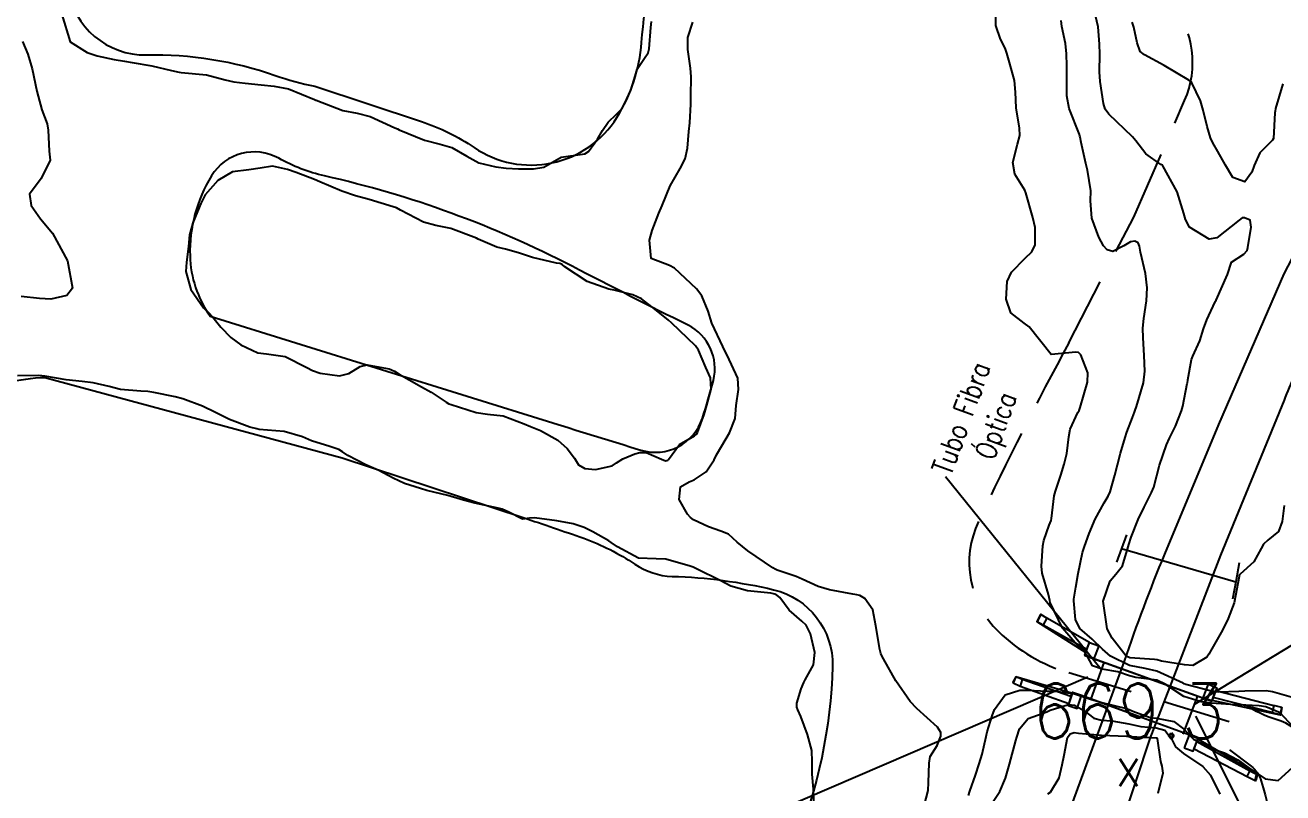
# Model space of a CAD drawing. Header units: metres. Extents: x 298520 to 308411, y 7433745 to 7450750.
# Drawn here: x 300418.1 to 300510, y 7446621.5 to 7446677.6 of the extents above; entities that cross this region are included whole.
import ezdxf
from ezdxf.enums import TextEntityAlignment as Align

# ---------------------------------------------------------------- set-up
doc = ezdxf.new("R2010")
doc.units = ezdxf.units.M
doc.header["$LTSCALE"] = 10
for name, pattern in [('CONTINUO', [0]), ('DASHED', [0.75, 0.5, -0.25]), ('TRACEJADO', [8.7, 8, -0.7])]:
    doc.linetypes.add(name, pattern=pattern)
for name, color, linetype in [('Curvas de Nivel 1m', 11, 'Continuous'), ('Curvas de Nivel 5m', 15, 'Continuous'), ('Hidrografia', 140, 'Continuous'), ('Linha Férrea', 251, 'TRACKS'), ('P.I.', 45, 'CONTINUO'), ('Pontos Cotados', 45, 'Continuous'), ('Pórtico', 62, 'Continuous'), ('TEXTO', 45, 'Continuous'), ('TUBO', 45, 'Continuous'), ('Vias Primárias', 230, 'Continuous'), ('Vias Secundárias', 230, 'DASHED')]:
    doc.layers.add(name, color=color, linetype=linetype)
doc.styles.add('ROMANS', font='romans', dxfattribs={"height": 0.2})
doc.styles.add('Style-STANDARD', font='STANDARD.shx')
doc.linetypes.add('TRACKS', pattern='A,0.15,[130,ltypeshp.shx,S=0.25,R=0,X=0,Y=0],0.15', length=0.3)

# ---------------------------------------------------------------- blocks, each defined once
blk = doc.blocks.new('ELVTXT_21')
at = {"layer": 'Pontos Cotados', "linetype": 'Continuous', "style": 'Style-STANDARD'}
for s, height, p in [('669.3', 4, (0, 4)), ('x', 3, (0, 0))]:
    blk.add_text(s, height=height, dxfattribs=at).set_placement(p, align=Align.MIDDLE_CENTER)

msp = doc.modelspace()

# ---------------------------------------------------------------- linework, layer by layer
at = {"layer": 'Curvas de Nivel 1m', "flags": 128}
for points, elevation in [([(300510.793, 7446626.33), (300509.86, 7446627.359), (300508.809, 7446627.795), (300508.32, 7446627.865), (300506.811, 7446627.95), (300506.243, 7446627.967), (300504.813, 7446628.074), (300504.07, 7446628.171), (300502.82, 7446628.551), (300501.446, 7446629.454), (300500.836, 7446629.734), (300499.3, 7446629.946), (300498.839, 7446630.052), (300497.994, 7446630.346), (300496.843, 7446630.558), (300496.129, 7446630.804), (300495.737, 7446631.527), (300495.367, 7446632.042), (300494.862, 7446632.471), (300493.927, 7446633.549), (300493.045, 7446635.415), (300493.002, 7446635.559), (300492.907, 7446636), (300492.458, 7446637.565), (300492.406, 7446638.09), (300492.488, 7446639.565), (300492.568, 7446639.953), (300492.968, 7446641.085), (300493.098, 7446641.432), (300493.125, 7446641.558), (300493.331, 7446643.215), (300493.418, 7446643.556), (300493.819, 7446644.744), (300494.057, 7446645.55), (300494.255, 7446646.323), (300494.39, 7446647.547), (300494.504, 7446648.093), (300495.069, 7446649.309), (300495.151, 7446649.46), (300495.184, 7446649.538), (300495.232, 7446649.695), (300495.757, 7446651.53), (300495.786, 7446652.216), (300495.289, 7446653.528), (300495.115, 7446653.699), (300494.906, 7446653.743), (300493.113, 7446653.56), (300491.505, 7446655.576), (300491.146, 7446655.844), (300490.159, 7446656.6), (300489.818, 7446657.6), (300489.885, 7446658.897), (300490.198, 7446659.595), (300491.203, 7446660.608), (300491.706, 7446661.077), (300491.934, 7446661.573), (300491.941, 7446662.857), (300491.776, 7446663.575), (300491.26, 7446665.39), (300491.186, 7446665.581), (300490.445, 7446666.762), (300490.298, 7446667.595), (300490.639, 7446668.933), (300490.822, 7446669.587), (300490.796, 7446670.103), (300490.558, 7446671.592), (300490.506, 7446672.754), (300490.419, 7446673.594), (300490.058, 7446674.915), (300489.862, 7446675.603), (300489.741, 7446675.959), (300489.393, 7446676.629), (300489.061, 7446677.613), (300489.063, 7446679.249)], 667), ([(300483.834, 7446620.556), (300484.114, 7446621.666), (300484.149, 7446622.258), (300484.181, 7446623.666), (300484.273, 7446624.16), (300484.776, 7446624.968), (300485.041, 7446625.656), (300485.042, 7446625.913), (300484.789, 7446626.295), (300483.289, 7446627.675), (300482.81, 7446628.178), (300481.746, 7446629.691), (300480.849, 7446631.313), (300480.71, 7446631.561), (300480.65, 7446631.703), (300480.576, 7446631.985), (300480.294, 7446633.709), (300480.06, 7446634.878), (300479.478, 7446635.721), (300479.115, 7446635.937), (300478.906, 7446635.994), (300478.598, 7446636.041), (300476.909, 7446636.347), (300476.082, 7446636.588), (300474.917, 7446637.139), (300474.475, 7446637.333), (300473.078, 7446637.798), (300472.924, 7446637.856), (300472.763, 7446637.964), (300470.944, 7446639.203), (300470.152, 7446639.832), (300469.527, 7446640.41), (300468.961, 7446640.64), (300468.069, 7446640.964), (300466.969, 7446641.482), (300466.738, 7446641.64), (300466.529, 7446641.874), (300465.909, 7446642.961), (300466.009, 7446643.88), (300466.641, 7446644.239), (300467.008, 7446644.401), (300467.892, 7446644.983), (300468.464, 7446645.856), (300468.652, 7446646.228), (300469.033, 7446646.892), (300469.604, 7446647.842), (300470.008, 7446648.887), (300470.085, 7446649.835), (300470.252, 7446651), (300470.195, 7446651.829), (300469.432, 7446653.514), (300469.247, 7446653.839), (300469.117, 7446654.145), (300468.313, 7446655.852), (300468.027, 7446656.732), (300467.58, 7446657.864), (300467.17, 7446658.375), (300465.56, 7446659.886), (300465.195, 7446660.079), (300463.877, 7446660.587), (300463.737, 7446661.912), (300463.932, 7446662.622), (300464.426, 7446663.902), (300464.682, 7446664.458), (300465.263, 7446665.89), (300465.99, 7446667.169), (300466.341, 7446667.879), (300466.526, 7446668.646), (300466.63, 7446669.877), (300466.693, 7446670.503), (300466.759, 7446671.876), (300466.767, 7446672.448), (300466.78, 7446673.876), (300466.734, 7446674.505), (300466.547, 7446675.878), (300466.537, 7446676.733), (300466.901, 7446677.875)], 666), ([(300510.819, 7446628.451), (300509.297, 7446628.895), (300508.827, 7446628.961), (300507.274, 7446628.938), (300506.826, 7446628.925), (300505.36, 7446628.877), (300504.826, 7446628.935), (300502.963, 7446629.439), (300502.833, 7446629.48), (300502.759, 7446629.515), (300500.842, 7446630.411), (300499.97, 7446630.599), (300498.846, 7446630.81), (300497.436, 7446631.504), (300496.858, 7446632.013), (300496.097, 7446632.753), (300495.204, 7446633.535), (300494.882, 7446634.173), (300494.773, 7446635.541), (300494.774, 7446635.671), (300494.913, 7446636.534), (300495.083, 7446637.538), (300495.399, 7446639.08), (300495.545, 7446639.531), (300495.898, 7446640.462), (300496.333, 7446641.52), (300496.985, 7446642.72), (300497.285, 7446643.212), (300497.42, 7446643.506), (300497.774, 7446644.74), (300497.961, 7446645.501), (300498.185, 7446646.345), (300498.519, 7446647.495), (300498.653, 7446647.89), (300499.065, 7446648.953), (300499.211, 7446649.347), (300499.26, 7446649.487), (300499.352, 7446649.762), (300499.85, 7446651.479), (300499.965, 7446652.341), (300499.917, 7446653.478), (300499.828, 7446654.784), (300499.813, 7446655.48), (300499.877, 7446656.206), (300500.069, 7446657.476), (300500.131, 7446658.434), (300500.014, 7446659.478), (300499.649, 7446661.041), (300499.574, 7446661.485), (300499.464, 7446661.735), (300499.217, 7446661.854), (300498.918, 7446661.791), (300498.412, 7446661.498), (300497.611, 7446661.102), (300497.21, 7446661.219), (300496.943, 7446661.513), (300496.592, 7446662.144), (300496.077, 7446663.522), (300495.973, 7446664.802), (300495.997, 7446665.523), (300495.758, 7446667.045), (300495.646, 7446667.526), (300495.298, 7446669.064), (300495.229, 7446669.458), (300495.215, 7446669.531), (300495.178, 7446669.659), (300494.422, 7446671.544), (300494.265, 7446672.469), (300494.263, 7446673.546), (300494.253, 7446674.664), (300494.22, 7446675.547), (300494.145, 7446676.304), (300493.899, 7446677.553), (300493.85, 7446677.996)], 668), ([(300510.141, 7446642.509), (300510.008, 7446641.36), (300509.72, 7446640.608), (300508.959, 7446639.975), (300508.636, 7446639.694), (300508.467, 7446639.375), (300507.926, 7446638.392), (300506.924, 7446637.492), (300506.87, 7446637.445), (300506.849, 7446637.391), (300506.846, 7446637.315), (300506.497, 7446635.396), (300506.044, 7446634.244), (300505.638, 7446633.409), (300504.859, 7446632.024), (300504.624, 7446631.654), (300504.478, 7446631.424), (300503.468, 7446630.813), (300502.847, 7446630.854), (300501.183, 7446631.123), (300500.851, 7446631.225), (300500.655, 7446631.267), (300498.852, 7446631.378), (300498.595, 7446631.493), (300497.559, 7446632.81), (300497.213, 7446633.507), (300496.903, 7446635.51), (300497.418, 7446637.005), (300497.826, 7446637.501), (300498.316, 7446638.113), (300498.738, 7446639.492), (300498.78, 7446639.667), (300498.96, 7446640.204), (300499.461, 7446641.483), (300499.9, 7446642.394), (300500.453, 7446643.468), (300500.604, 7446643.86), (300501.023, 7446645.46), (300501.529, 7446646.964), (300501.751, 7446647.453), (300502.188, 7446648.316), (300502.631, 7446649.444), (300502.733, 7446649.787), (300503.059, 7446651.44), (300503.065, 7446651.469), (300503.096, 7446651.718), (300503.363, 7446653.185), (300503.459, 7446653.437), (300503.988, 7446654.573), (300504.253, 7446655.429), (300504.482, 7446656.094), (300505.098, 7446657.421), (300505.119, 7446657.465), (300505.164, 7446657.538), (300505.995, 7446659.408), (300506.286, 7446660.314), (300507.206, 7446660.901), (300507.433, 7446661.164), (300507.488, 7446661.387), (300507.733, 7446662.88), (300507.668, 7446663.386), (300507.236, 7446663.563), (300507.066, 7446663.562), (300506.863, 7446663.396), (300505.22, 7446662.097), (300504.65, 7446661.995), (300503.227, 7446662.874), (300502.941, 7446663.443), (300502.82, 7446663.864), (300502.318, 7446665.449), (300501.282, 7446667.367), (300501.237, 7446667.415), (300501.138, 7446667.462), (300500.042, 7446668.23), (300499.3, 7446669.193), (300499.053, 7446669.492), (300497.327, 7446671.133), (300497.064, 7446671.513), (300496.939, 7446671.912), (300496.68, 7446673.517), (300496.648, 7446674.233), (300496.666, 7446675.517), (300496.652, 7446676.256), (300496.552, 7446677.519), (300496.273, 7446678.663)], 669), ([(300417.899, 7446676.455), (300418.299, 7446675.525), (300418.621, 7446674.447), (300418.965, 7446672.817), (300419.042, 7446672.443), (300419.323, 7446671.457), (300419.701, 7446670.436), (300419.783, 7446669.958), (300419.866, 7446668.434), (300419.925, 7446667.785), (300419.263, 7446666.44), (300418.421, 7446665.279), (300418.547, 7446664.447), (300419.229, 7446663.481), (300420.104, 7446662.431), (300421.193, 7446660.42), (300421.563, 7446658.414), (300421.157, 7446657.877), (300419.981, 7446657.605), (300419.155, 7446657.656), (300417.811, 7446657.799)], 666), ([(300487.056, 7446621.301), (300487.167, 7446621.626), (300487.572, 7446622.8), (300487.85, 7446623.619), (300488.066, 7446624.321), (300488.36, 7446625.614), (300488.442, 7446625.958), (300488.798, 7446627.14), (300488.959, 7446627.608), (300489.735, 7446628.681), (300490.825, 7446629.024), (300491.388, 7446629.01), (300492.823, 7446628.929), (300493.443, 7446628.935), (300494.821, 7446628.735), (300495.975, 7446628.363), (300496.812, 7446628.107), (300498.625, 7446627.672), (300498.805, 7446627.606), (300499.068, 7446627.486), (300500.357, 7446627.025), (300500.798, 7446626.967), (300502.068, 7446626.724), (300502.79, 7446626.177), (300503.521, 7446625.433), (300504.776, 7446624.766), (300505.79, 7446624.421), (300506.768, 7446623.925), (300507.476, 7446623.383), (300508.75, 7446622.53), (300509.712, 7446622.397), (300510.753, 7446623.35)], 667), ([(300488.723, 7446620.656), (300489.348, 7446621.601), (300489.77, 7446622.572), (300490.069, 7446623.59), (300490.525, 7446625.329), (300490.593, 7446625.583), (300490.789, 7446626.191), (300491.421, 7446626.95), (300492.802, 7446627.434), (300492.885, 7446627.476), (300493.035, 7446627.558), (300494.385, 7446627.968), (300494.809, 7446627.92), (300495.503, 7446627.53), (300496.236, 7446626.957), (300496.796, 7446626.814), (300497.533, 7446626.765), (300498.793, 7446626.541), (300499.674, 7446626.359), (300500.791, 7446626.254), (300501.42, 7446626.091), (300501.912, 7446625.453), (300502.187, 7446624.859), (300502.772, 7446624.378), (300504.205, 7446623.426), (300504.753, 7446622.788), (300505.446, 7446621.409)], 668), ([(300492.866, 7446621.424), (300493.052, 7446621.557), (300493.706, 7446622.593), (300493.917, 7446623.548), (300494.051, 7446624.266), (300494.306, 7446625.545), (300494.498, 7446625.831), (300494.787, 7446625.925), (300495.114, 7446625.863), (300496.785, 7446625.712), (300498.618, 7446625.658), (300498.784, 7446625.634), (300498.912, 7446625.616), (300500.784, 7446625.533), (300500.835, 7446625.52), (300500.87, 7446625.469), (300501.097, 7446623.796), (300501.201, 7446623.463), (300501.274, 7446622.943), (300500.917, 7446621.467)], 669)]:
    msp.add_lwpolyline(points, dxfattribs=dict(at, elevation=elevation))
at = {"layer": 'Curvas de Nivel 5m', "flags": 128}
for points, elevation in [([(300420.784, 7446678.426), (300421.383, 7446676.42), (300422.622, 7446675.648), (300423.373, 7446675.396), (300424.612, 7446675.137), (300425.369, 7446675.007), (300425.934, 7446674.927), (300427.366, 7446674.661), (300428.793, 7446674.326), (300429.361, 7446674.198), (300429.497, 7446674.182), (300431.359, 7446674.009), (300432.722, 7446673.655), (300433.345, 7446673.513), (300434.196, 7446673.41), (300435.343, 7446673.288), (300436.304, 7446673.197), (300437.341, 7446672.98), (300439.261, 7446672.201), (300439.308, 7446672.176), (300439.333, 7446672.171), (300439.376, 7446672.156), (300441.325, 7446671.415), (300442.368, 7446671.209), (300443.321, 7446670.963), (300445.138, 7446670.132), (300445.312, 7446670.057), (300445.436, 7446670.004), (300447.3, 7446669.246), (300448.45, 7446668.938), (300449.292, 7446668.695), (300450.384, 7446668.069), (300451.278, 7446667.577), (300452.509, 7446667.275), (300453.275, 7446667.191), (300454.155, 7446667.14), (300455.274, 7446667.142), (300456.021, 7446667.257), (300457.283, 7446667.99), (300459.01, 7446668.241), (300459.289, 7446668.398), (300459.953, 7446669.304), (300460.309, 7446669.95), (300460.711, 7446670.554), (300461.325, 7446671.136), (300461.726, 7446671.539), (300461.95, 7446671.934), (300462.389, 7446672.883), (300462.693, 7446673.927), (300462.852, 7446674.433), (300463.373, 7446675.231), (300463.653, 7446675.633), (300463.723, 7446675.907), (300463.833, 7446677.471), (300463.891, 7446677.905)], 665), ([(300510.053, 7446673.359), (300509.514, 7446671.547), (300509.477, 7446671.368), (300509.461, 7446671.238), (300509.367, 7446669.369), (300509.302, 7446669.232), (300508.372, 7446668.299), (300507.943, 7446667.383), (300507.768, 7446666.895), (300507.271, 7446666.182), (300506.386, 7446666.516), (300505.863, 7446667.404), (300505.293, 7446668.402), (300504.918, 7446669.035), (300504.758, 7446669.418), (300504.508, 7446670.229), (300504.213, 7446671.427), (300504.017, 7446672.107), (300503.394, 7446673.439), (300503.354, 7446673.491), (300503.179, 7446673.618), (300501.371, 7446674.691), (300499.922, 7446675.482), (300499.619, 7446675.72), (300499.391, 7446676.347), (300499.153, 7446677.493), (300499.035, 7446677.866)], 670), ([(300475.765, 7446620.806), (300475.725, 7446621.765), (300475.646, 7446622.87), (300475.631, 7446623.767), (300475.601, 7446624.598), (300475.293, 7446625.765), (300474.796, 7446627.087), (300474.593, 7446627.566), (300474.523, 7446627.774), (300474.517, 7446628.065), (300474.823, 7446629.102), (300475.017, 7446629.582), (300475.128, 7446629.767), (300475.742, 7446630.863), (300475.821, 7446631.76), (300475.511, 7446633.126), (300475.195, 7446633.767), (300474.886, 7446634.066), (300473.963, 7446634.854), (300473.265, 7446635.795), (300473.063, 7446635.956), (300472.905, 7446636.025), (300472.604, 7446636.105), (300470.907, 7446636.277), (300469.687, 7446636.615), (300468.915, 7446637.035), (300467.24, 7446637.867), (300466.925, 7446638), (300466.713, 7446638.086), (300464.934, 7446638.598), (300464.222, 7446638.612), (300462.934, 7446638.677), (300461.397, 7446639.485), (300460.951, 7446639.816), (300460.768, 7446639.942), (300459.6, 7446640.595), (300458.962, 7446640.902), (300458.159, 7446641.167), (300456.967, 7446641.386), (300455.349, 7446641.626), (300454.969, 7446641.594), (300454.46, 7446641.51), (300453.463, 7446642.033), (300452.976, 7446642.256), (300452.692, 7446642.328), (300450.982, 7446642.678), (300450.147, 7446642.907), (300448.991, 7446643.252), (300447.475, 7446643.624), (300446.998, 7446643.752), (300445.826, 7446644.122), (300445.007, 7446644.516), (300443.956, 7446645.09), (300443.016, 7446645.488), (300441.69, 7446646.173), (300441.296, 7446646.446), (300441.027, 7446646.614), (300440.381, 7446646.835), (300439.033, 7446647.238), (300438.366, 7446647.54), (300437.04, 7446647.928), (300435.204, 7446648.086), (300435.042, 7446648.114), (300434.523, 7446648.255), (300433.051, 7446648.818), (300432.021, 7446649.323), (300431.065, 7446649.784), (300429.629, 7446650.314), (300429.074, 7446650.454), (300427.51, 7446650.776), (300427.078, 7446650.849), (300426.565, 7446650.868), (300425.079, 7446650.994), (300424.244, 7446651.215), (300423.084, 7446651.497), (300422.263, 7446651.58), (300421.086, 7446651.718), (300419.535, 7446651.989), (300419.089, 7446652.033), (300417.534, 7446652.01)], 665)]:
    msp.add_lwpolyline(points, dxfattribs=dict(at, elevation=elevation))
at = {"layer": 'Curvas de Nivel 5m', "elevation": 665, "flags": 128}
msp.add_lwpolyline([(300464.127, 7446656.88), (300463.16, 7446657.631), (300462.53, 7446657.926), (300461.168, 7446658.26), (300460.762, 7446658.351), (300459.177, 7446658.906), (300457.563, 7446659.984), (300457.36, 7446660.153), (300457.195, 7446660.213), (300456.937, 7446660.251), (300455.199, 7446660.662), (300454.176, 7446660.999), (300453.205, 7446661.272), (300452.58, 7446661.413), (300451.212, 7446662), (300451.093, 7446662.061), (300449.22, 7446662.779), (300448.12, 7446662.994), (300447.23, 7446663.24), (300445.544, 7446664.127), (300445.244, 7446664.278), (300445.011, 7446664.367), (300443.25, 7446664.89), (300442.248, 7446665.16), (300441.256, 7446665.515), (300439.649, 7446666.196), (300439.265, 7446666.361), (300437.922, 7446666.873), (300437.272, 7446667.093), (300436.192, 7446667.323), (300435.272, 7446667.2), (300434.457, 7446667.072), (300433.269, 7446666.922), (300432.192, 7446666.286), (300431.252, 7446665.229), (300430.936, 7446664.613), (300430.823, 7446664.304), (300430.348, 7446663.187), (300430.118, 7446662.311), (300430.052, 7446661.464), (300429.9, 7446660.313), (300429.855, 7446659.641), (300430.22, 7446658.309), (300431.15, 7446656.974), (300431.494, 7446656.643), (300431.814, 7446656.29), (300432.415, 7446655.56), (300433.128, 7446654.817), (300433.861, 7446654.263), (300435.115, 7446653.69), (300435.751, 7446653.605), (300437.111, 7446653.425), (300438.697, 7446652.608), (300439.096, 7446652.381), (300439.667, 7446652.194), (300441.091, 7446651.993), (300441.765, 7446652.17), (300442.581, 7446652.678), (300443.103, 7446652.806), (300444.711, 7446652.522), (300445.096, 7446652.343), (300445.439, 7446652.127), (300447.084, 7446651.197), (300447.791, 7446650.811), (300448.869, 7446650.083), (300449.071, 7446649.964), (300449.255, 7446649.893), (300451.062, 7446649.311), (300451.912, 7446649.199), (300453.058, 7446649.069), (300454.586, 7446648.481), (300455.047, 7446648.284), (300455.778, 7446648.003), (300457.036, 7446647.287), (300457.733, 7446646.683), (300458.249, 7446645.972), (300458.551, 7446645.5), (300459.016, 7446645.231), (300459.807, 7446645.16), (300461.018, 7446645.429), (300461.324, 7446645.633), (300461.789, 7446645.932), (300462.66, 7446646.29), (300463.028, 7446646.389), (300463.51, 7446646.395), (300464.612, 7446645.896), (300464.917, 7446645.787), (300465.022, 7446645.803), (300465.079, 7446645.833), (300465.131, 7446645.889), (300465.929, 7446646.986), (300467.04, 7446647.622), (300467.177, 7446647.733), (300467.253, 7446647.868), (300467.743, 7446649.183), (300467.946, 7446649.861), (300468.256, 7446651.024), (300468.204, 7446651.853), (300467.857, 7446652.615), (300467.337, 7446653.867), (300467.118, 7446654.188), (300465.361, 7446655.888), (300465.145, 7446656.077)], close=True, dxfattribs=at)
at = {"layer": 'Hidrografia'}
for points in [[(300439.267, 7446673.177), (300447.086, 7446670.593, -0.069758), (300450.933, 7446668.696, 0.425911), (300461.36, 7446670.892, 0.120954), (300463.16, 7446676.376, -0.075192), (300465.239, 7446685.399), (300472.035, 7446703.024, 0.071926), (300473.51, 7446709.484, 0.15925), (300471.755, 7446716.809, 0.1992), (300455.581, 7446728.52, 0.224438), (300438.417, 7446724.895, 0.089902), (300428.007, 7446713.535, 0.095829), (300421.615, 7446697.118, 0.079297), (300421.245, 7446680.36, 0.381148), (300426.976, 7446675.472, -0.09029), (300436.378, 7446673.973, 0.034539)], [(300431.616, 7446656.372), (300456.674, 7446648.564, 0.000666), (300463.1, 7446646.571, 0.409685), (300467.615, 7446648.912, 0.016913), (300468.411, 7446651.67, 0.352396), (300466.561, 7446655.7, -0.003883), (300458.087, 7446660.011, 0.064087), (300439.983, 7446666.626, -0.072302), (300436.642, 7446667.909, 0.403281), (300431.717, 7446666.622, 0.144297), (300430.152, 7446660.783, 0.148923)]]:
    msp.add_lwpolyline(points, format="xyb", close=True, dxfattribs=at)
msp.add_lwpolyline([(300388.196, 7446621.072, -0.00437), (300403.939, 7446641.956, -0.110389), (300414.158, 7446650.497, -0.112526), (300419.55, 7446651.887), (300441.274, 7446645.993), (300454.518, 7446641.634, -0.006151), (300458.935, 7446640.119, -0.063619), (300462.675, 7446638.221, 0.142802), (300465.407, 7446637.337, -0.05097), (300472.82, 7446636.358, -0.354623), (300477.123, 7446630.77, -0.091797), (300474.344, 7446617.634, 0.097273)], format="xyb", dxfattribs=at)
at = {"layer": 'Linha Férrea', "flags": 128}
for points in [[(298729.261, 7450749.95), (298734.809, 7450730.65), (298742.343, 7450703.451), (298750.119, 7450676.237), (298757.889, 7450649.199), (298765.189, 7450623.712), (298769.985, 7450606.424), (298776.494, 7450583.287), (298783.055, 7450560.248), (298788.164, 7450542.214), (298793.821, 7450521.584), (298798.125, 7450506.606), (298804.386, 7450484.418), (298809.295, 7450466.837), (298814.551, 7450448.858), (298819.559, 7450431.225), (298826.267, 7450408.649), (298831.926, 7450389.314), (298837.135, 7450370.779), (298842.092, 7450352.398), (298847.802, 7450331.823), (298852.149, 7450316.412), (298858.34, 7450294.769), (298862.969, 7450278.965), (298867.952, 7450260.088), (298870.924, 7450249.95), (298873.722, 7450238.982), (298878.355, 7450222.697), (298882.025, 7450210.358), (298885.603, 7450197.651), (298890.189, 7450181.049), (298894.637, 7450166.006), (298898.995, 7450149.812), (298904.361, 7450131.79), (298908.122, 7450117.709), (298911.93, 7450103.946), (298916.104, 7450089.039), (298920.554, 7450073.399), (298923.212, 7450064.319), (298926.468, 7450052.577), (298930.321, 7450038.956), (298934.723, 7450023.223), (298938.252, 7450011.622), (298941.509, 7449999.193), (298944.399, 7449989.651), (298947.701, 7449977.682), (298952.335, 7449961.49), (298956.967, 7449946.581), (298961.92, 7449929.017), (298965.909, 7449915.258), (298970.082, 7449900.905), (298973.936, 7449887.787), (298977.788, 7449874.853), (298981.549, 7449862.469), (298986.366, 7449847.197), (298989.852, 7449836.37), (298994.575, 7449822.337), (298999.437, 7449807.292), (299004.068, 7449794.269), (299008.7, 7449781.657), (299013.057, 7449770.328), (299018.285, 7449757.718), (299022.322, 7449748.037), (299026.817, 7449737.63), (299031.861, 7449726.852), (299036.814, 7449716.896), (299043.096, 7449705.205), (299047.821, 7449696.534), (299054.335, 7449685.572), (299060.664, 7449675.852), (299069.469, 7449663.104), (299077.541, 7449652.872), (299085.429, 7449643.336), (299089.832, 7449637.784), (299098.728, 7449628.561), (299107.993, 7449618.793), (299117.442, 7449610.031), (299127.077, 7449601.223), (299138.453, 7449591.782), (299150.409, 7449582.651), (299162.779, 7449573.982), (299174.004, 7449567.002), (299185.962, 7449560.295), (299199.698, 7449553.222), (299213.253, 7449547.024), (299227.033, 7449541.5), (299241.999, 7449536.525), (299258.424, 7449531.831), (299277.224, 7449527.814), (299295.935, 7449525.032), (299311.589, 7449523.57), (299326.876, 7449522.883), (299340.975, 7449522.747), (299353.572, 7449523.111), (299369.274, 7449524.069), (299382.826, 7449525.211), (299396.609, 7449526.717), (299414.178, 7449529.501), (299430.969, 7449532.603), (299440.142, 7449534.839), (299451.094, 7449537.487), (299469.666, 7449542.917), (299486.963, 7449547.755), (299510.376, 7449554.83), (299531.414, 7449561.037), (299544.903, 7449564.894), (299559.186, 7449569.068), (299590.197, 7449576.665), (299616.417, 7449582.259), (299645.03, 7449585.805), (299675.251, 7449587.635), (299705.522, 7449586.259), (299732.882, 7449582.825), (299762.581, 7449576.088), (299791.888, 7449566.944), (299816.217, 7449556.896), (299840.774, 7449544.781), (299859.676, 7449534.387), (299878.529, 7449521.308), (299897.376, 7449507.135), (299919.538, 7449486.991), (299927.658, 7449478.626), (299947.133, 7449456.962), (299961.499, 7449437.961), (299971.137, 7449424.784), (299981.869, 7449408.322), (299997.595, 7449383.682), (300016.228, 7449354.96), (300035.864, 7449324.687), (300055.136, 7449295.587), (300073.232, 7449268.397), (300085.868, 7449249.95), (300089.501, 7449244.778), (300101.211, 7449227.647), (300111.197, 7449214.14), (300124.752, 7449194.736), (300135.909, 7449179.759), (300148.296, 7449162.129), (300160.805, 7449144.566), (300173.129, 7449128.481), (300185.523, 7449112.088), (300198.402, 7449095.758), (300207.462, 7449083.98), (300220.094, 7449068.515), (300233.468, 7449051.744), (300246.778, 7449035.349), (300263.478, 7449015.076), (300277.526, 7448998.444), (300292.814, 7448981.501), (300306.688, 7448964.856), (300324.623, 7448944.393), (300340.398, 7448926.517), (300357.9, 7448907.843), (300372.755, 7448891.817), (300392.041, 7448871.054), (300410.717, 7448852.066), (300427.475, 7448834.137), (300439.245, 7448822.858), (300454.898, 7448806.525), (300473.448, 7448788.164), (300493.111, 7448768.808), (300511.705, 7448749.95), (300518.198, 7448743.612), (300525.672, 7448735.984), (300530.889, 7448730.361), (300538.141, 7448723.284), (300543.771, 7448717.624), (300548.924, 7448711.903), (300554.778, 7448706.093), (300562.444, 7448698.573), (300570.483, 7448690.198), (300580.06, 7448680.508), (300590.013, 7448670.628), (300599.102, 7448661.391), (300608.565, 7448651.702), (300616.68, 7448643.32), (300625.581, 7448633.859), (300633.62, 7448625.859), (300641.21, 7448617.858), (300649.582, 7448609.897), (300659.386, 7448599.72), (300667.387, 7448591.231), (300676.098, 7448582.784), (300683.871, 7448574.669), (300691.725, 7448567.153), (300703.33, 7448554.876), (300711.744, 7448546.351), (300718.093, 7448539.767), (300726.506, 7448530.983), (300733.153, 7448523.695), (300741.152, 7448514.418), (300747.426, 7448507.242), (300750.054, 7448504.018), (300758.169, 7448493.99), (300764.854, 7448485.238), (300772.251, 7448475.55), (300781.114, 7448462.855), (300788.178, 7448452.147), (300795.99, 7448439.115), (300802.712, 7448427.661), (300809.137, 7448414.665), (300814.959, 7448402.42), (300819.763, 7448391.601), (300824.722, 7448378.533), (300829.079, 7448366.59), (300833.249, 7448353.858), (300836.592, 7448342.438), (300839.822, 7448330.572), (300842.678, 7448317.912), (300845.758, 7448304.202), (300848.387, 7448291.169), (300849.927, 7448279.903), (300851.843, 7448266.756), (300852.632, 7448254.174), (300852.974, 7448249.95), (300853.718, 7448237.64), (300853.896, 7448226.066), (300854.164, 7448215.145), (300853.836, 7448203.832), (300853.598, 7448192.905), (300852.795, 7448182.25), (300851.991, 7448170.79), (300850.801, 7448159.302), (300849.223, 7448146.768), (300848.151, 7448135.486), (300846.96, 7448124.114), (300845.442, 7448113.546), (300844.222, 7448102.204), (300842.288, 7448090.385), (300840.978, 7448078.33), (300839.608, 7448068.386), (300838.209, 7448056.39), (300836.541, 7448045.166), (300835.023, 7448032.665), (300833.535, 7448020.341), (300832.284, 7448009.205), (300831.094, 7447998.637), (300829.874, 7447985.926), (300828.432, 7447973.713), (300826.546, 7447955.639), (300825.162, 7447943.391), (300824.986, 7447942.247), (300823.836, 7447930.96), (300822.657, 7447919.829), (300821.593, 7447909.075), (300820.243, 7447895.408), (300819.533, 7447885.934), (300818.679, 7447872.07), (300818.298, 7447858.799), (300817.927, 7447851.916), (300817.786, 7447841.862), (300817.933, 7447833.489), (300818.516, 7447815.843), (300820.361, 7447795.876), (300822.449, 7447776.733), (300825.922, 7447758.996), (300827.722, 7447750.217), (300828.687, 7447743.229), (300830.467, 7447731.539), (300833.751, 7447711.152), (300838.977, 7447681.969), (300842.161, 7447664.851), (300846.249, 7447643.566), (300856.898, 7447587.933), (300861.3, 7447564.706), (300863.731, 7447552.015), (300867.081, 7447534.8), (300870.251, 7447518.153), (300879.139, 7447471.406), (300882.717, 7447452.426), (300886.196, 7447433.436), (300890.621, 7447408.952), (300893.065, 7447393.996), (300894.895, 7447382.534), (300896.018, 7447374.923), (300897.056, 7447367.88), (300898.671, 7447355.202), (300899.884, 7447344.173), (300901.155, 7447328.57), (300902.425, 7447306.17), (300902.632, 7447290.927), (300902.643, 7447274.906), (300901.209, 7447249.806), (300899.894, 7447235.454), (300897.424, 7447214.973), (300896.24, 7447207.108, -0.017609), (300893.245, 7447191.067), (300890.79, 7447180.008), (300886.347, 7447162.337), (300883.122, 7447151.267), (300877.521, 7447133.871), (300873.858, 7447123.752), (300865.532, 7447103.056), (300859.822, 7447090.388), (300850.503, 7447071.406), (300846.315, 7447063.106), (300836.805, 7447045.834), (300827.664, 7447031.197), (300815.395, 7447013.014), (300803.069, 7446996.228), (300792.968, 7446983.245), (300781.446, 7446969.292), (300759.63, 7446945.435), (300748.36, 7446933.669), (300737.301, 7446922.447), (300720.178, 7446905.644), (300707.821, 7446893.561), (300697.057, 7446883.028), (300686.376, 7446872.224), (300676.506, 7446862.329), (300660.145, 7446845.845), (300651.989, 7446837.638), (300637.917, 7446823.835), (300624.102, 7446810.419), (300614.955, 7446801.573), (300610.107, 7446796.538), (300599.124, 7446785.64, 0.017844), (300588.776, 7446774.611), (300582.973, 7446768.596), (300572.807, 7446757.15), (300570.635, 7446754.423, -0.018804), (300566.868, 7446749.902, -0.021463), (300565.197, 7446747.771, 0.014089), (300560.744, 7446742.236), (300556.818, 7446737.065), (300549.018, 7446726.402), (300544.903, 7446720.152), (300542.989, 7446717.435), (300540.702, 7446714.014), (300534.516, 7446704.131), (300528.813, 7446694.775), (300525.37, 7446688.688), (300519.775, 7446678.443, 0.017217), (300513.559, 7446666.068), (300510.115, 7446659.471), (300505.35, 7446648.44), (300501.39, 7446638.953, 0.017957), (300498.447, 7446631.125), (300492.383, 7446614.647), (300488.086, 7446600.958), (300484.889, 7446590.082), (300482.448, 7446580.533), (300479.028, 7446566.174), (300474.999, 7446546.195), (300472.245, 7446530.076), (300469.723, 7446510.133), (300467.649, 7446494.09), (300465.343, 7446472.628), (300462.509, 7446448.283), (300460.589, 7446427.75), (300458.173, 7446403.459), (300455.716, 7446377.743), (300453.679, 7446357.578), (300451.179, 7446331.957), (300448.408, 7446302.907), (300446.096, 7446278.461), (300443.948, 7446255.986), (300443.327, 7446249.95), (300441.921, 7446236.026), (300439.714, 7446214.959), (300437.145, 7446189.663), (300434.772, 7446164.489), (300432.986, 7446145.942), (300427.675, 7446092.019), (300425.457, 7446069.071), (300422.052, 7446034.05), (300420.454, 7446017.74), (300416.946, 7445981.751), (300414.159, 7445952.95), (300410.686, 7445916.311), (300408.437, 7445891.812), (300405.718, 7445868.171), (300403.766, 7445842.739), (300401.654, 7445818.651), (300400.337, 7445806.143), (300399.876, 7445801.282), (300399.266, 7445794.558)], [(298905.363, 7450145.031), (298910.207, 7450124.873), (298915.002, 7450108.012), (298921.739, 7450085.266), (298926.98, 7450064.83), (298931.003, 7450051.742), (298934.224, 7450039.953), (298937.65, 7450027.983), (298940.458, 7450017.786), (298943.206, 7450008.624), (298945.866, 7449998.811), (298948.85, 7449988.084), (298952.218, 7449977.183), (298954.849, 7449967.637), (298957.892, 7449956.733), (298961.763, 7449943.848), (298964.896, 7449932.558), (298968.973, 7449920.293), (298972.372, 7449908.382), (298975.8, 7449896.208), (298979.287, 7449884.682), (298982.035, 7449875.079), (298985.463, 7449863.464), (298988.891, 7449853.475), (298994.252, 7449836.792), (298999.642, 7449820.007), (299004.122, 7449806.223), (299009.577, 7449791.55), (299017.072, 7449771.922), (299023.852, 7449755.78), (299031.351, 7449735.099), (299042.615, 7449714.768), (299049.157, 7449702.257), (299057.947, 7449687.795), (299067.128, 7449674.025), (299074.388, 7449663.764), (299083.266, 7449652.271), (299093.226, 7449640.21), (299104.865, 7449628.3), (299116.059, 7449616.929), (299127.188, 7449606.965), (299134.846, 7449600.398), (299146.061, 7449590.999), (299159.8, 7449581.134), (299172.881, 7449572.672), (299188.754, 7449563.553), (299203.487, 7449555.781), (299219.692, 7449548.782), (299229.285, 7449544.979), (299249.695, 7449538.196), (299264.418, 7449534.22), (299286.841, 7449530.183), (299305.276, 7449527.832), (299319.472, 7449527.113), (299340.209, 7449526.73), (299362.575, 7449527.496), (299380.335, 7449528.889), (299402.027, 7449531.43), (299418.393, 7449534.55), (299439.271, 7449538.773), (299455.546, 7449542.61), (299468.219, 7449546.447), (299486.071, 7449551.679), (299502.678, 7449556.429), (299521.873, 7449562.476), (299544.903, 7449569.511), (299558.765, 7449572.874), (299572.65, 7449576.475), (299589.389, 7449580.647), (299603.615, 7449583.903), (299623.713, 7449587.445), (299640.449, 7449589.67), (299657.813, 7449590.983), (299675.925, 7449591.554), (299694.255, 7449591.042), (299708.541, 7449590.126), (299722.182, 7449588.244), (299738.919, 7449585.56), (299759.653, 7449580.821), (299775.25, 7449576.474), (299786.436, 7449572.94), (299797.015, 7449569.282), (299807.003, 7449565.52), (299816.424, 7449561.561), (299823.596, 7449557.979), (299834.148, 7449553.022), (299842.943, 7449548.641), (299850.946, 7449544.045), (299857.58, 7449540.07), (299867.592, 7449534.039), (299879.685, 7449526.144), (299888.765, 7449519.647), (299901.686, 7449509.708), (299911.305, 7449500.703), (299920.635, 7449492.515), (299928.708, 7449484.626), (299935.814, 7449476.733), (299943.925, 7449467.258), (299951.104, 7449459.003), (299957.671, 7449450.784), (299963.484, 7449442.67), (299970.77, 7449432.303), (299976.475, 7449423.904), (299982.432, 7449414.862), (299988.891, 7449404.85), (299995.852, 7449394.443), (300002.312, 7449383.928), (300010.887, 7449370.223), (300018.781, 7449358.239), (300026.569, 7449345.892), (300033.388, 7449335.88), (300041.176, 7449324.037), (300049.358, 7449311.838), (300057.288, 7449299.745), (300065.47, 7449287.364), (300073.508, 7449275.701), (300081.011, 7449264.541), (300090.196, 7449251.298), (300091.164, 7449249.95), (300100.525, 7449236.167), (300109.403, 7449223.951), (300117.162, 7449213.187), (300127.336, 7449198.457), (300139.6, 7449181.446), (300149.952, 7449166.72), (300159.813, 7449153.466), (300168.75, 7449141.382), (300179.779, 7449126.346), (300190.932, 7449112.414), (300203.876, 7449095.222), (300217.308, 7449078.587), (300230.374, 7449062.005), (300242.887, 7449046.162), (300256.877, 7449029.774), (300272.777, 7449010.921), (300288.309, 7448992.868), (300306.303, 7448971.97), (300322.512, 7448953.54), (300337.055, 7448937.024), (300349.196, 7448923.521), (300363.433, 7448907.803), (300372.178, 7448898.27), (300387.649, 7448881.624), (300402.322, 7448866.086), (300417.298, 7448851.105), (300428.763, 7448838.962), (300440.716, 7448827.379), (300454.398, 7448813.148), (300467.461, 7448800.639), (300481.638, 7448785.533), (300502.227, 7448765.254), (300514.06, 7448753.852), (300517.826, 7448749.95), (300528.275, 7448738.976), (300540.783, 7448726.333), (300551.364, 7448715.261), (300568.358, 7448698.083), (300580.431, 7448686.447), (300591.073, 7448675.242), (300605.822, 7448659.996), (300619.827, 7448645.871), (300631.531, 7448633.85), (300641.93, 7448623.388), (300651.196, 7448614.132), (300663.21, 7448601.736), (300675.654, 7448588.967), (300686.366, 7448579.136), (300697.132, 7448567.001), (300714.307, 7448549.82), (300728.065, 7448535.254), (300742.189, 7448519.954), (300754.02, 7448506), (300763.608, 7448493.67), (300772.134, 7448482.969), (300781.594, 7448469.905), (300789.873, 7448457.453), (300798.087, 7448444.138), (300806.367, 7448430.378), (300809.353, 7448423.731), (300815.826, 7448410.715), (300822.176, 7448396.83), (300827.777, 7448382.459), (300832.26, 7448369.325), (300838.297, 7448352.647), (300842.655, 7448335.903), (300846.951, 7448318.72), (300850.061, 7448305.153), (300853.485, 7448286.05), (300855.912, 7448269.922), (300857.341, 7448249.95), (300858.33, 7448231.606), (300857.942, 7448206.205), (300856.925, 7448178.368), (300854.333, 7448156.855), (300851.333, 7448129.708), (300849.095, 7448108.502), (300845.739, 7448085.317), (300843.044, 7448064.17), (300840.396, 7448043.097), (300838.567, 7448030.951), (300837.041, 7448016.016), (300835.11, 7447994.958), (300832.975, 7447975.28), (300830.738, 7447953.623), (300829.108, 7447937.188), (300828.366, 7447933.435), (300827.045, 7447924.743), (300825.629, 7447910.191), (300824.268, 7447895.589), (300822.966, 7447881.617), (300821.953, 7447863.074), (300821.73, 7447846.352), (300821.738, 7447838.346), (300822.298, 7447822.796), (300823.264, 7447806.625), (300824.128, 7447792.391), (300826.211, 7447777.691), (300829.715, 7447760.435), (300831.501, 7447751.07), (300833.495, 7447738.255), (300836.415, 7447720.056), (300862.711, 7447579.549), (300879.787, 7447489.912), (300882.904, 7447473.371), (300886.736, 7447453.399), (300891.84, 7447425.61), (300894.824, 7447408.419), (300897.501, 7447392.308), (300900.259, 7447374.699), (300902.627, 7447356.768), (300903.989, 7447344.999), (300904.86, 7447335.88), (300905.847, 7447322.28), (300906.291, 7447313.022), (300906.573, 7447308.418), (300906.759, 7447298.893), (300906.88, 7447292.725, -0.006984), (300906.844, 7447284.829), (300906.695, 7447276.838), (300906.36, 7447267.883), (300905.744, 7447256.667), (300905.23, 7447249.95), (300904.292, 7447239.525), (300903.012, 7447227.25), (300901.034, 7447212.309), (300899.543, 7447202.921, -0.011988), (300897.909, 7447194.02), (300894.997, 7447180.769), (300891.356, 7447165.387), (300887.457, 7447151.115), (300883.301, 7447137.652), (300876.75, 7447119.219), (300874.099, 7447111.988), (300871.749, 7447106.138, -0.018309), (300868.914, 7447099.764, 0.011681), (300865.826, 7447093.061), (300860.469, 7447081.825), (300851.72, 7447064.422), (300846.208, 7447053.937), (300843.033, 7447048.479), (300836.89, 7447038.137), (300827.206, 7447022.921), (300821.11, 7447014.014), (300814.857, 7447005.089), (300809.628, 7446998.099), (300801.236, 7446986.884), (300791.122, 7446974.407), (300781.425, 7446962.969), (300774.943, 7446955.767), (300762.88, 7446942.762), (300751.299, 7446930.933), (300734.873, 7446914.565), (300727.949, 7446907.628), (300717.868, 7446897.443), (300705.6, 7446885.783), (300698.716, 7446879.048), (300668.127, 7446848.06), (300640.994, 7446821.407), (300627.442, 7446808.23), (300610.345, 7446790.697), (300597.443, 7446778.155), (300592.334, 7446772.486), (300571.229, 7446748.595), (300567.705, 7446744.65), (300564.743, 7446740.8), (300562.62, 7446737.769), (300551.356, 7446722.391), (300544.903, 7446712.981), (300541.869, 7446707.917), (300539.497, 7446704.103, 0.003437), (300530.37, 7446689.205, 0.010632), (300522.744, 7446675.931, 0.016565), (300518.05, 7446666.625, -0.011698), (300511.771, 7446653.868, 0.029635), (300510.132, 7446650.211), (300505.481, 7446638.898), (300500.314, 7446625.471), (300492.316, 7446601.197), (300488.229, 7446587.047), (300485.297, 7446575.185), (300482.347, 7446562.473), (300481.087, 7446556.089, 0.004599), (300479.148, 7446545.763), (300476.443, 7446530.265), (300474.645, 7446518.085), (300472.755, 7446502.987), (300471.297, 7446490.618), (300469.17, 7446472.092), (300467.901, 7446459.793), (300466.767, 7446449.806), (300465.445, 7446435.701), (300463.191, 7446412.592), (300462.659, 7446405.266), (300461.606, 7446397.228), (300459.608, 7446375.419), (300458.167, 7446361.3), (300456.938, 7446349.283), (300454.601, 7446324.341), (300452.383, 7446301.27), (300450.408, 7446280.731), (300448.612, 7446261.944), (300447.444, 7446249.79), (300445.943, 7446235.321), (300443.682, 7446213.965), (300443.009, 7446207.561), (300441.275, 7446189.511), (300439.198, 7446168.049), (300436.473, 7446140.607), (300434.029, 7446115.856), (300431.015, 7446085.098), (300427.797, 7446052.837), (300425.199, 7446025.415), (300423.636, 7446009.727), (300422.457, 7445994.573), (300421.615, 7445989.53), (300419.286, 7445963.664), (300415.807, 7445928.192), (300414.69, 7445917.527), (300413.782, 7445904.921), (300412.247, 7445888.391), (300411.949, 7445886.157), (300411.266, 7445881.618), (300410.692, 7445876.189), (300409.038, 7445857.286), (300407.606, 7445838.578), (300405.212, 7445812.517), (300404.532, 7445804.524), (300403.437, 7445794.141)]]:
    msp.add_lwpolyline(points, format="xyb", dxfattribs=at)
at = {"layer": 'P.I.', "color": 4, "linetype": 'CONTINUO'}
for points in [[(300492.364, 7446634.537, 667.306), (300492.335, 7446634.548, 666.569), (300492.054, 7446634.04, 666.195), (300492.092, 7446634.043, 667.297)], [(300492.054, 7446634.04, 666.195), (300495.641, 7446631.776, 666.311)], [(300492.803, 7446634.29, 667.371), (300492.364, 7446634.537, 667.306), (300492.092, 7446634.043, 667.297), (300492.527, 7446633.797, 667.33)], [(300495.908, 7446632.511, 669.023), (300492.803, 7446634.29, 667.371), (300492.527, 7446633.797, 667.33), (300495.725, 7446632.004, 669.017)], [(300495.57, 7446631.574, 669.386), (300495.561, 7446631.559, 666.277), (300495.641, 7446631.776, 666.311), (300495.725, 7446632.004, 669.017), (300495.908, 7446632.511, 669.023)], [(300495.561, 7446631.559, 666.277), (300504.857, 7446628.206, 666.399)], [(300496.23, 7446631.322, 669.395), (300496.234, 7446631.32, 668.756), (300504.207, 7446628.453, 668.573), (300504.213, 7446628.452, 669.153)], [(300490.532, 7446629.989, 667.323), (300490.521, 7446629.999, 666.283), (300490.303, 7446629.596, 666.562), (300490.339, 7446629.54, 667.318)], [(300490.999, 7446629.797, 667.327), (300490.532, 7446629.989, 667.323), (300490.339, 7446629.54, 667.318), (300490.854, 7446629.302, 667.348)], [(300494.602, 7446628.785, 666.253), (300490.521, 7446629.999, 666.283)], [(300494.558, 7446628.543, 669.08), (300490.999, 7446629.797, 667.327), (300490.854, 7446629.302, 667.348), (300494.397, 7446628.05, 669.07)], [(300494.661, 7446628.853, 669.354), (300494.664, 7446628.878, 666.251), (300494.602, 7446628.785, 666.253), (300494.558, 7446628.543, 669.08), (300494.397, 7446628.05, 669.07)], [(300494.664, 7446628.878, 666.251), (300503.854, 7446625.516, 666.361)], [(300503.192, 7446625.749, 669.131), (300503.181, 7446625.757, 668.553), (300495.329, 7446628.632, 668.766), (300495.328, 7446628.629, 669.38)], [(300504.856, 7446628.243, 669.151), (300504.857, 7446628.206, 666.399), (300504.884, 7446628.262, 666.491), (300504.951, 7446628.485, 668.841), (300505.148, 7446628.987, 668.854)], [(300509.867, 7446627.174, 666.795), (300504.884, 7446628.262, 666.491)], [(300505.148, 7446628.987, 668.854), (300509.378, 7446627.886, 667.332), (300509.258, 7446627.382, 667.332), (300504.951, 7446628.485, 668.841)], [(300509.258, 7446627.382, 667.332), (300509.874, 7446627.236, 667.258), (300509.97, 7446627.746, 667.401), (300509.378, 7446627.886, 667.332)], [(300509.97, 7446627.746, 667.401), (300509.979, 7446627.744, 666.795), (300509.867, 7446627.174, 666.795), (300509.874, 7446627.236, 667.258)], [(300503.563, 7446624.727, 668.758), (300503.752, 7446625.24, 668.769), (300503.852, 7446625.441, 666.403), (300503.854, 7446625.516, 666.361), (300503.85, 7446625.506, 669.114)], [(300503.563, 7446624.727, 668.758), (300507.45, 7446622.688, 667.298), (300507.638, 7446623.098, 667.332), (300503.752, 7446625.24, 668.769)], [(300503.852, 7446625.441, 666.403), (300508.195, 7446622.9, 666.715)], [(300507.45, 7446622.688, 667.298), (300508.02, 7446622.412, 667.268), (300508.122, 7446622.839, 667.249), (300507.638, 7446623.098, 667.332)], [(300508.122, 7446622.839, 667.249), (300508.195, 7446622.9, 666.715), (300508.071, 7446622.387, 666.715), (300508.02, 7446622.412, 667.268)]]:
    msp.add_polyline3d(points, dxfattribs=at)
for points in [[(300495.57, 7446631.574, 669.386), (300495.909, 7446632.51, 669.391), (300496.585, 7446632.252, 669.391), (300496.23, 7446631.322, 669.395)], [(300504.213, 7446628.452, 669.153), (300504.601, 7446629.441, 669.152), (300505.23, 7446629.194, 669.152), (300504.856, 7446628.243, 669.151)], [(300494.661, 7446628.853, 669.354), (300494.346, 7446627.895, 669.378), (300495.007, 7446627.673, 669.378), (300495.328, 7446628.629, 669.38)], [(300502.842, 7446624.799, 669.131), (300503.502, 7446624.556, 669.123), (300503.85, 7446625.506, 669.114), (300503.192, 7446625.749, 669.131)]]:
    msp.add_polyline3d(points, close=True, dxfattribs=at)
at = {"layer": 'Pórtico'}
for points in [[(300498.609, 7446640.363), (300497.892, 7446638.368)], [(300498.25, 7446639.365), (300506.6, 7446636.935)], [(300506.856, 7446638.317), (300506.6, 7446636.935), (300506.365, 7446635.669)]]:
    msp.add_lwpolyline(points, dxfattribs=at)
at = {"layer": 'TEXTO', "linetype": 'CONTINUO'}
for points in [[(300496.76, 7446630.525, 0), (300485.389, 7446644.611, 0)], [(300503.647, 7446628.004, 0), (300512.023, 7446633.108, 0)], [(300495.781, 7446629.976, 0), (300433.783, 7446603.282, 0)], [(300534.306, 7446565.89, 0), (300503.693, 7446627.101, 0)]]:
    msp.add_polyline3d(points, dxfattribs=at)
at = {"layer": 'TUBO', "linetype": 'TRACEJADO', "flags": 128}
for points in [[(300496.014, 7446628.302), (300497.01, 7446631.121)], [(300502.762, 7446625.803), (300503.84, 7446628.597)]]:
    msp.add_lwpolyline(points, dxfattribs=at)
at = {"layer": 'Vias Primárias'}
for points in [[(300558.764, 7446713.017), (300547.649, 7446696.747), (300541.14, 7446685.812), (300534.547, 7446672.682), (300525.618, 7446649.226), (300517.396, 7446626.228), (300514.28, 7446617.221, -0.053261), (300513.805, 7446616.212, -0.388995), (300513.488, 7446616.12, -0.323827), (300513.003, 7446617.041), (300512.868, 7446622.501, 0.321955), (300509.565, 7446626.868, -0.07166), (300507.305, 7446627.941, -3.312335)], [(300506.155, 7446624.646), (300507.72, 7446623.455, -0.158869), (300508.472, 7446622.368, -0.083034), (300509.494, 7446614.192, 0.020181), (300509.491, 7446609.969, -0.082951), (300508.19, 7446599.71), (300500.561, 7446577.108), (300495.045, 7446559.609, 0.055719), (300493.13, 7446549.864), (300492.477, 7446545.73), (300491.141, 7446537.466), (300490.016, 7446526.709), (300487.689, 7446499.912), (300486.325, 7446484.597, -0.051931), (300485.93, 7446482.57, 0.067063), (300485.501, 7446479.955, -0.020723), (300485.12, 7446474.511, 0.060364), (300485.163, 7446469.847, -0.09101), (300484.921, 7446465.19), (300484.138, 7446453.011), (300483.918, 7446443.08), (300482.738, 7446423.561)]]:
    msp.add_lwpolyline(points, format="xyb", dxfattribs=at)
at = {"layer": 'Vias Secundárias'}
msp.add_lwpolyline([(300506.129, 7446626.704), (300494.393, 7446630.273, -0.118982), (300489.261, 7446633.295, -0.32101), (300487.79, 7446641.352, -0.013881), (300494.404, 7446654.426), (300499.153, 7446663.617), (300502.868, 7446672.138, 0.275601), (300501.964, 7446679.228, -0.281302), (300500.292, 7446693.559), (300511.321, 7446713.2, -0.028896), (300518.621, 7446724.603, -0.078899), (300524.285, 7446730.275, -0.003979), (300530.294, 7446734.571, -0.021882), (300537.367, 7446739.094, -0.010738), (300543.473, 7446742.46, -0.056032), (300550.284, 7446745.104, 0.166856), (300555.264, 7446748.431)], format="xyb", dxfattribs=at)

# ---------------------------------------------------------------- block references
at = {"layer": 'Pontos Cotados', "linetype": 'Continuous'}
msp.add_blockref('ELVTXT_21', (300498.763, 7446623.49, 669.3), dxfattribs=at)

# ---------------------------------------------------------------- texts
at = {"layer": 'TEXTO', "style": 'ROMANS', "width": 0.8}
for s, p in [('Tubo Fibra', (300485.776, 7446644.651)), ('Óptica', (300488.902, 7446645.752))]:
    msp.add_text(s, height=1.5, rotation=70, dxfattribs=at).set_placement(p)

doc.saveas('drawing.dxf')
